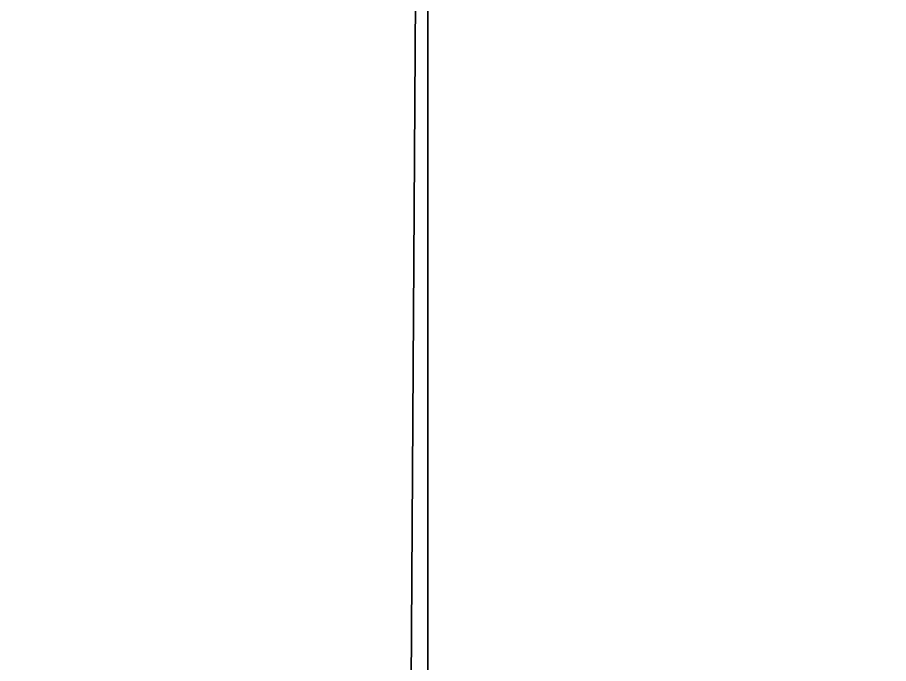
# Model space of a CAD drawing. Extents: x 15456 to 15896, y 31091 to 32891.
# Drawn here: x 15798.26085 to 15798.265394, y 31099.344758 to 31099.348127 of the extents above; entities that cross this region are included whole.
import ezdxf

# ---------------------------------------------------------------- set-up
doc = ezdxf.new("R2010")
doc.units = 0
doc.header["$MEASUREMENT"] = 0
doc.layers.get('0').update_dxf_attribs({"linetype": 'CONTINUOUS'})
doc.layers.add('ARCHITEKTURA_OBECN_', color=7, linetype='CONTINUOUS')

# ---------------------------------------------------------------- blocks, each defined once
blk = doc.blocks.new('*X1')
at = {"layer": 'ARCHITEKTURA_OBECN_', "color": 0, "linetype": 'Continuous'}
mesh = blk.add_polyface(dxfattribs=at)
corners = [(15465.473635, 31099.3584754, 455.0498035), (15465.473635, 31091.3584754, 455.0498035), (15887.473635, 31091.3584754, 455.0509238), (15887.473635, 31099.3584754, 455.0509238)]
mesh.append_faces([[corners[k] for k in face] for face in [(3, 0, 2)]], dxfattribs={"vtx1": -1, "color": 0})
mesh.append_faces([[corners[k] for k in face] for face in [(0, 1, 2)]], dxfattribs={"vtx2": -1, "color": 0})
mesh = blk.add_polyface(dxfattribs=at)
corners = [(15891.4736456, 31099.3584754, 23.0562571), (15891.4736456, 31091.3584754, 23.0562571), (15764.1093065, 31091.3584754, 23.0562571), (15764.1093065, 31099.3584754, 23.0562571)]
mesh.append_faces([[corners[k] for k in face] for face in [(3, 0, 2)]], dxfattribs={"vtx1": -1, "color": 0})
mesh.append_faces([[corners[k] for k in face] for face in [(0, 1, 2)]], dxfattribs={"vtx2": -1, "color": 0})
mesh = blk.add_polyface(dxfattribs=at)
corners = [(15798.2629906, 31099.3584754, 349.5726002), (15798.2629906, 31091.3584754, 349.5726002), (15798.212514, 31091.3584754, 350.0659251), (15798.212514, 31099.3584754, 350.0659251), (15798.1620374, 31091.3584754, 350.55925), (15798.1620374, 31099.3584754, 350.55925)]
mesh.append_faces([[corners[k] for k in face] for face in [(3, 0, 2), (2, 4, 3)]], dxfattribs={"vtx1": -1, "vtx2": -1, "color": 0})
mesh.append_faces([[corners[k] for k in face] for face in [(0, 1, 2), (4, 5, 3)]], dxfattribs={"vtx2": -1, "color": 0})
mesh = blk.add_polyface(dxfattribs=at)
corners = [(15798.2193007, 31099.3584754, 347.5911742), (15798.2193007, 31091.3584754, 347.5911742), (15798.2507113, 31091.3584754, 348.0860789), (15798.2507113, 31099.3584754, 348.0860789), (15798.2821219, 31091.3584754, 348.5809837), (15798.2821219, 31099.3584754, 348.5809837)]
mesh.append_faces([[corners[k] for k in face] for face in [(3, 0, 2), (2, 4, 3)]], dxfattribs={"vtx1": -1, "vtx2": -1, "color": 0})
mesh.append_faces([[corners[k] for k in face] for face in [(0, 1, 2), (4, 5, 3)]], dxfattribs={"vtx2": -1, "color": 0})
mesh = blk.add_polyface(dxfattribs=at)
corners = [(15798.2821219, 31099.3584754, 348.5809837), (15798.2821219, 31091.3584754, 348.5809837), (15798.2725562, 31091.3584754, 349.0767919), (15798.2725562, 31099.3584754, 349.0767919), (15798.2629906, 31091.3584754, 349.5726002), (15798.2629906, 31099.3584754, 349.5726002)]
mesh.append_faces([[corners[k] for k in face] for face in [(3, 0, 2), (2, 4, 3)]], dxfattribs={"vtx1": -1, "vtx2": -1, "color": 0})
mesh.append_faces([[corners[k] for k in face] for face in [(0, 1, 2), (4, 5, 3)]], dxfattribs={"vtx2": -1, "color": 0})

msp = doc.modelspace()

# ---------------------------------------------------------------- block references
at = {"linetype": 'Continuous'}
msp.add_blockref('*X1', (0, 0), dxfattribs=at)

doc.saveas('drawing.dxf')
